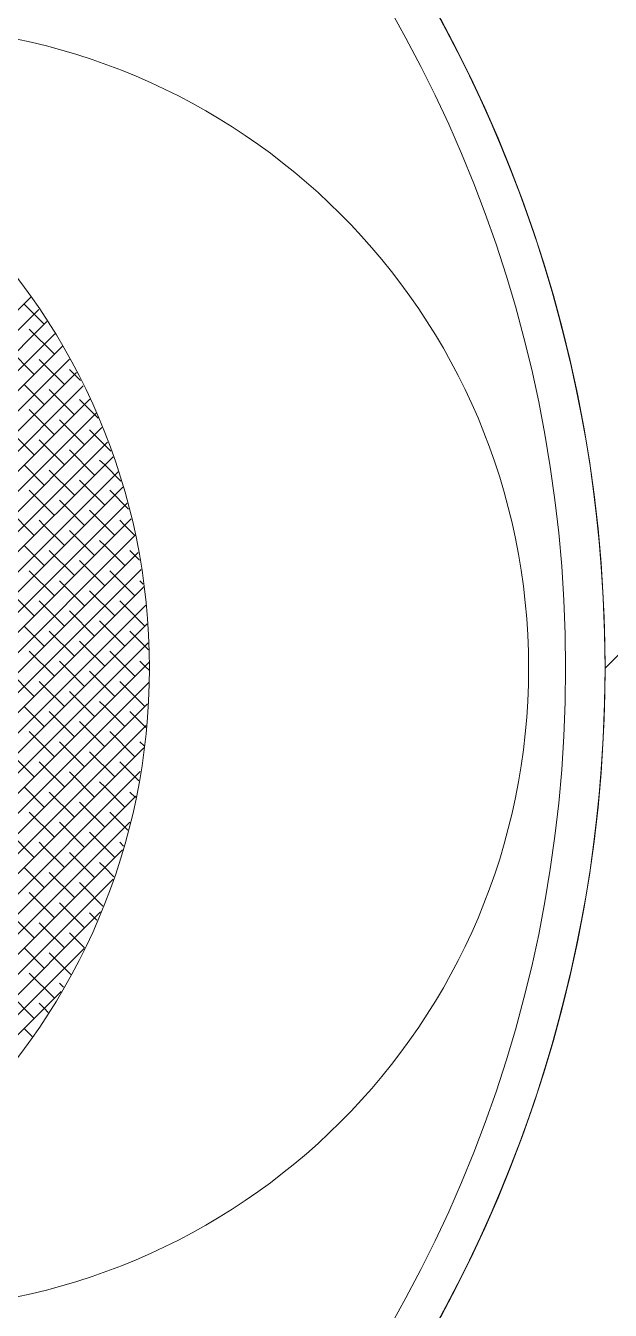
# Model space of a CAD drawing. Header units: feet. Extents: x 353 to 697, y -24 to 522.
# Drawn here: x 480.32 to 492.14, y 24.26 to 50.26 of the extents above; entities that cross this region are included whole.
import ezdxf

# ---------------------------------------------------------------- set-up
doc = ezdxf.new("R2010")
doc.units = ezdxf.units.FT
doc.header["$LTSCALE"] = 1.7
doc.layers.add('63', color=7, linetype='Continuous', lineweight=13)

msp = doc.modelspace()

# ---------------------------------------------------------------- linework, layer by layer
at = {"layer": '63'}
for p, q in [((492.036, 37.258), (503.965, 49.187)), ((476.721, 41.061), (480.421, 44.761)), ((476.656, 40.589), (480.584, 44.517)), ((480.692, 44.218), (480.285, 44.625)), ((476.428, 39.954), (480.746, 44.272)), ((463.049, 26.167), (480.904, 44.023)), ((480.896, 43.607), (480.387, 44.116)), ((463.307, 26.018), (481.061, 43.772)), ((480.488, 43.199), (479.979, 43.709)), ((463.573, 25.876), (481.202, 43.506)), ((480.692, 43.403), (480.59, 43.505)), ((463.839, 25.735), (481.344, 43.24)), ((481.099, 42.996), (480.692, 43.403)), ((481.428, 43.074), (481.201, 43.301)), ((464.105, 25.594), (481.48, 42.969)), ((480.692, 42.589), (480.285, 42.996)), ((464.375, 25.457), (481.616, 42.698)), ((481.303, 42.385), (480.794, 42.894)), ((481.507, 42.589), (481.405, 42.69)), ((464.665, 25.339), (481.739, 42.414)), ((480.896, 41.978), (480.387, 42.487)), ((481.779, 42.316), (481.507, 42.589)), ((464.955, 25.222), (481.857, 42.124)), ((481.099, 42.181), (480.998, 42.283)), ((481.507, 41.774), (481.099, 42.181)), ((480.488, 41.57), (479.979, 42.079)), ((480.692, 41.774), (480.59, 41.876)), ((482.041, 41.647), (481.609, 42.079)), ((465.245, 25.105), (481.971, 41.831)), ((481.099, 41.367), (480.692, 41.774)), ((481.71, 41.163), (481.201, 41.672)), ((465.534, 24.987), (482.083, 41.535)), ((480.692, 40.959), (480.285, 41.367)), ((481.914, 41.367), (481.812, 41.468)), ((482.242, 41.038), (481.914, 41.367)), ((465.847, 24.893), (482.186, 41.231)), ((481.303, 40.756), (480.794, 41.265)), ((466.163, 24.801), (482.278, 40.916)), ((480.896, 40.348), (480.387, 40.858)), ((481.507, 40.959), (481.405, 41.061)), ((481.914, 40.552), (481.507, 40.959)), ((482.399, 40.474), (482.016, 40.858)), ((466.479, 24.71), (482.367, 40.597)), ((481.099, 40.552), (480.998, 40.654)), ((480.488, 39.941), (479.979, 40.45)), ((481.507, 40.145), (481.099, 40.552)), ((482.118, 39.941), (481.609, 40.45)), ((466.795, 24.618), (482.452, 40.275)), ((480.692, 40.145), (480.59, 40.247)), ((481.099, 39.737), (480.692, 40.145)), ((481.71, 39.534), (481.201, 40.043)), ((482.321, 40.145), (482.219, 40.247)), ((482.53, 39.936), (482.321, 40.145)), ((467.134, 24.551), (482.528, 39.944)), ((481.914, 39.737), (481.812, 39.839)), ((467.479, 24.488), (482.59, 39.599)), ((480.692, 39.33), (480.285, 39.737)), ((481.303, 39.127), (480.794, 39.636)), ((482.321, 39.33), (481.914, 39.737)), ((482.619, 39.44), (482.423, 39.636)), ((481.507, 39.33), (481.405, 39.432)), ((481.914, 38.923), (481.507, 39.33)), ((467.825, 24.426), (482.649, 39.251)), ((480.896, 38.719), (480.387, 39.228)), ((481.099, 38.923), (480.998, 39.025)), ((482.525, 38.719), (482.016, 39.228)), ((482.695, 38.957), (482.627, 39.025)), ((468.17, 24.364), (482.704, 38.899)), ((480.488, 38.312), (479.979, 38.821)), ((481.507, 38.516), (481.099, 38.923)), ((482.118, 38.312), (481.609, 38.821)), ((468.548, 24.335), (482.744, 38.531)), ((480.692, 38.516), (480.59, 38.617)), ((481.099, 38.108), (480.692, 38.516)), ((482.321, 38.516), (482.219, 38.617)), ((482.729, 38.108), (482.321, 38.516)), ((481.71, 37.905), (481.201, 38.414)), ((468.926, 24.306), (482.773, 38.152)), ((480.692, 37.701), (480.285, 38.108)), ((481.303, 37.497), (480.794, 38.006)), ((481.914, 38.108), (481.812, 38.21)), ((482.321, 37.701), (481.914, 38.108)), ((482.801, 37.628), (482.423, 38.006)), ((469.305, 24.278), (482.794, 37.767)), ((481.507, 37.701), (481.405, 37.803)), ((481.914, 37.294), (481.507, 37.701)), ((480.896, 37.09), (480.387, 37.599)), ((482.525, 37.09), (482.016, 37.599)), ((469.702, 24.267), (482.814, 37.379)), ((480.488, 36.683), (479.979, 37.192)), ((481.099, 37.294), (480.998, 37.396)), ((481.507, 36.886), (481.099, 37.294)), ((482.118, 36.683), (481.609, 37.192)), ((482.729, 37.294), (482.627, 37.396)), ((482.818, 37.205), (482.729, 37.294)), ((470.121, 24.279), (482.805, 36.963)), ((480.692, 36.886), (480.59, 36.988)), ((482.321, 36.886), (482.219, 36.988)), ((481.099, 36.479), (480.692, 36.886)), ((481.71, 36.275), (481.201, 36.785)), ((482.729, 36.479), (482.321, 36.886)), ((470.543, 24.293), (482.783, 36.534)), ((480.692, 36.072), (480.285, 36.479)), ((481.914, 36.479), (481.812, 36.581)), ((482.321, 36.072), (481.914, 36.479)), ((481.303, 35.868), (480.794, 36.377)), ((481.507, 36.072), (481.405, 36.174)), ((482.747, 36.053), (482.423, 36.377)), ((470.983, 24.326), (482.752, 36.095)), ((480.896, 35.461), (480.387, 35.97)), ((481.914, 35.665), (481.507, 36.072)), ((482.525, 35.461), (482.016, 35.97)), ((471.441, 24.377), (482.707, 35.642)), ((481.099, 35.665), (480.998, 35.766)), ((481.507, 35.257), (481.099, 35.665)), ((482.711, 35.683), (482.627, 35.766)), ((480.488, 35.054), (479.979, 35.563)), ((482.118, 35.054), (481.609, 35.563)), ((471.915, 24.444), (482.633, 35.162)), ((480.692, 35.257), (480.59, 35.359)), ((481.099, 34.85), (480.692, 35.257)), ((481.71, 34.646), (481.201, 35.155)), ((482.321, 35.257), (482.219, 35.359)), ((482.604, 34.975), (482.321, 35.257)), ((480.692, 34.443), (480.285, 34.85)), ((481.914, 34.85), (481.812, 34.952)), ((482.321, 34.443), (481.914, 34.85)), ((472.412, 24.534), (482.541, 34.662)), ((481.303, 34.239), (480.794, 34.748)), ((482.536, 34.635), (482.423, 34.748)), ((480.896, 33.832), (480.387, 34.341)), ((481.507, 34.443), (481.405, 34.544)), ((481.914, 34.035), (481.507, 34.443)), ((482.381, 33.976), (482.016, 34.341)), ((472.942, 24.656), (482.424, 34.138)), ((481.099, 34.035), (480.998, 34.137)), ((480.488, 33.424), (479.979, 33.934)), ((481.507, 33.628), (481.099, 34.035)), ((482.118, 33.424), (481.609, 33.934)), ((473.501, 24.808), (482.274, 33.58)), ((480.692, 33.628), (480.59, 33.73)), ((481.099, 33.221), (480.692, 33.628)), ((482.296, 33.653), (482.219, 33.73)), ((481.71, 33.017), (481.201, 33.526)), ((481.914, 33.221), (481.812, 33.323)), ((480.692, 32.813), (480.285, 33.221)), ((481.303, 32.61), (480.794, 33.119)), ((482.101, 33.033), (481.914, 33.221)), ((474.103, 25.002), (482.084, 32.983)), ((481.507, 32.813), (481.405, 32.915)), ((481.879, 32.441), (481.507, 32.813)), ((480.896, 32.203), (480.387, 32.712)), ((481.099, 32.406), (480.998, 32.508)), ((474.759, 25.251), (481.831, 32.323)), ((480.488, 31.795), (479.979, 32.304)), ((481.507, 31.999), (481.099, 32.406)), ((481.758, 32.155), (481.609, 32.304)), ((480.692, 31.999), (480.59, 32.101)), ((481.099, 31.592), (480.692, 31.999)), ((481.504, 31.594), (481.201, 31.897)), ((475.496, 25.581), (481.498, 31.583)), ((480.692, 31.184), (480.285, 31.592)), ((481.227, 31.057), (480.794, 31.49)), ((480.896, 30.573), (480.387, 31.082)), ((476.369, 26.046), (481.034, 30.711)), ((481.081, 30.795), (480.998, 30.879)), ((480.488, 30.166), (479.979, 30.675)), ((480.692, 30.37), (480.59, 30.472)), ((480.774, 30.288), (480.692, 30.37)), ((480.447, 29.8), (480.285, 29.962))]:
    msp.add_line(p, q, dxfattribs=at)
msp.add_circle((469.82, 37.258), 13, dxfattribs=at)
for centre, radius, start, end in [((492.246, 37.258), 29.2, 253.1634, 106.8343), ((479.133, 37.258), 27.948, 260.2947, 99.7053), ((479.133, 37.258), 27.948, 270, 90), ((464.488, 37.258), 27.548, 256.1585, 103.8415), ((464.488, 37.258), 27.548, 270, 90), ((479.133, 37.258), 27.548, 270, 90), ((479.133, 37.258), 27.548, 270, 90), ((464.488, 37.258), 26.748, 270, 90), ((477.488, 37.258), 13, 270, 90)]:
    msp.add_arc(centre, radius, start, end, dxfattribs=at)

doc.saveas('drawing.dxf')
